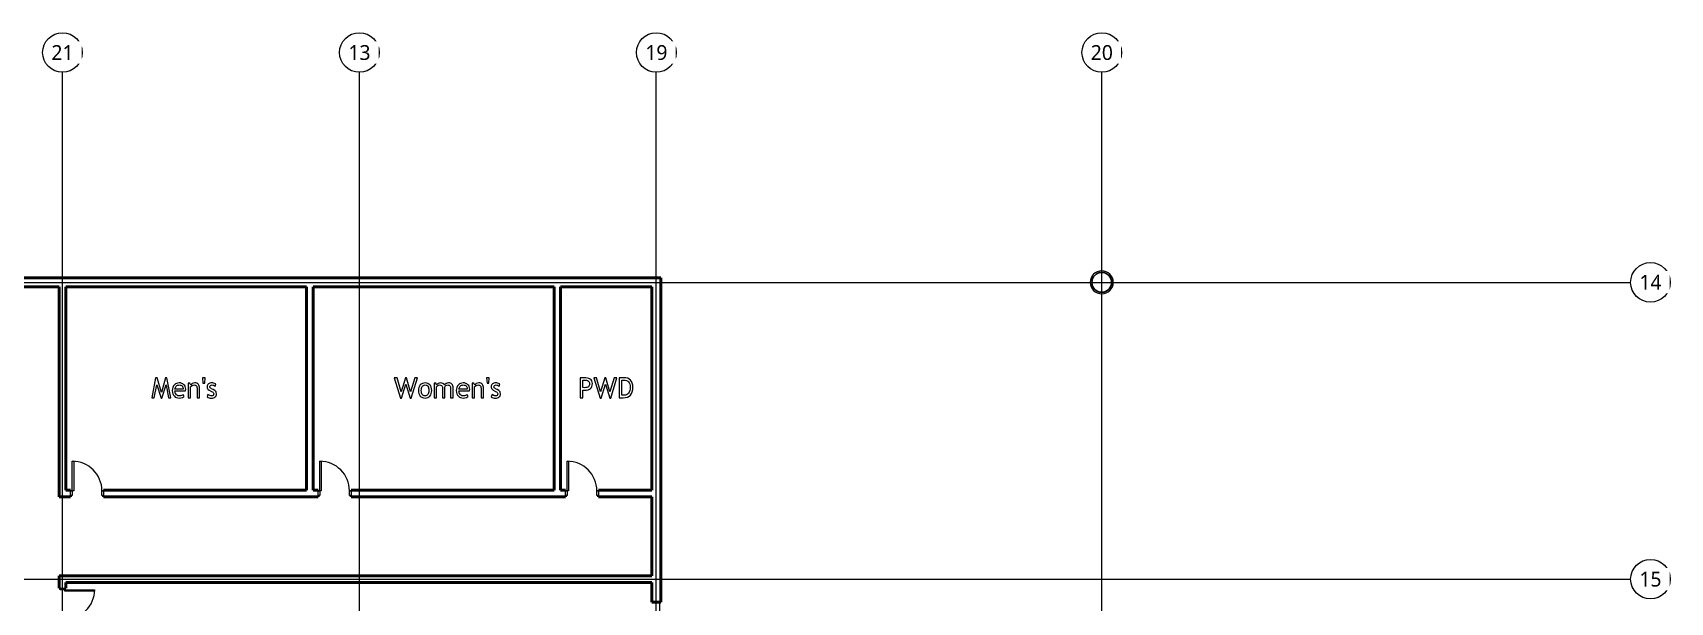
# Model space of a CAD drawing. Header units: inches. Extents: x -1714 to 1984, y -1043 to 970.
# Drawn here: x -1 to 1984, y 279 to 970 of the extents above; entities that cross this region are included whole.
import ezdxf

# ---------------------------------------------------------------- set-up
doc = ezdxf.new("R2010")
doc.units = ezdxf.units.IN
doc.header["$MEASUREMENT"] = 0
doc.linetypes.add('Grid Line 1_2_', pattern=[0.875, 0.5, -0.125, 0.125, -0.125])
for name, color, linetype, lineweight in [('A-COLS', 52, 'Continuous', 9), ('A-DOOR', 31, 'Continuous', 13), ('A-DOOR-FRAM', 31, 'Continuous', 20), ('A-FLOR', 192, 'Continuous', 13), ('A-GENM', 13, 'Continuous', 9), ('A-WALL', 113, 'Continuous', 13), ('S-GRID', 1, 'Continuous', 9), ('S-GRID-IDEN', 1, 'Continuous', 9)]:
    doc.layers.add(name, color=color, linetype=linetype, lineweight=lineweight)
doc.styles.add('Trebuchet MS_1', font='trebuc.ttf', dxfattribs={"height": 18})

# ---------------------------------------------------------------- blocks, each defined once
blk = doc.blocks.new('Door-Passage-Single-Flush - 36_ x 84_-1296515-L2 - Architectural')
at = {"layer": 'A-DOOR', "lineweight": 20}
for p, q in [((16.25, -3.25), (18, -3.25)), ((16.25, -39.25), (16.25, -3.25)), ((18, -3.25), (18, -39.25)), ((18, -39.25), (16.25, -39.25))]:
    blk.add_line(p, q, dxfattribs=at)
at = {"layer": 'A-DOOR', "lineweight": 9}
blk.add_arc((18, -3.25), 36, 180, 270, dxfattribs=at)
at = {"layer": 'A-DOOR-FRAM'}
for p, q in [((-20, 2.5), (-18, 2.5)), ((-20, -3.25), (-20, 2.5)), ((-18, 2.5), (-18, -3.25)), ((18, 2.5), (20, 2.5)), ((18, -3.25), (18, 2.5)), ((20, 2.5), (20, -3.25)), ((-18, -3.25), (-20, -3.25)), ((20, -3.25), (18, -3.25))]:
    blk.add_line(p, q, dxfattribs=at)
blk = doc.blocks.new('Door-Exterior-Single-Two_Lite - 36_ x 84_-1295094-L2 - Architectural')
at = {"layer": 'A-DOOR', "lineweight": 20}
for p, q in [((16.25, -3.25), (18, -3.25)), ((16.25, -39.25), (16.25, -3.25)), ((18, -3.25), (18, -39.25)), ((18, -39.25), (16.25, -39.25))]:
    blk.add_line(p, q, dxfattribs=at)
at = {"layer": 'A-DOOR', "lineweight": 9}
blk.add_arc((18, -3.25), 36, 180, 270, dxfattribs=at)
at = {"layer": 'A-DOOR-FRAM'}
for p, q in [((-20, 2.5), (-18, 2.5)), ((-20, -3.25), (-20, 2.5)), ((-18, 2.5), (-18, -3.25)), ((18, 2.5), (20, 2.5)), ((18, -3.25), (18, 2.5)), ((20, 2.5), (20, -3.25)), ((-18, -3.25), (-20, -3.25)), ((20, -3.25), (18, -3.25))]:
    blk.add_line(p, q, dxfattribs=at)
blk = doc.blocks.new('Metal Clad Column - 24_-1433466-L2 - Architectural')
at = {"layer": 'A-COLS'}
for start, end in [(0, 180), (180, 0)]:
    blk.add_arc((0, 0), 14, start, end, dxfattribs=at)
at = {"layer": 'A-COLS', "lineweight": 30}
for start, end in [(360, 180), (180, 0)]:
    blk.add_arc((0, 0), 12, start, end, dxfattribs=at)
blk = doc.blocks.new('Grid - Grid Head - Circle-50561-L2 - Architectural')
at = {"layer": 'S-GRID-IDEN'}
blk.add_circle((0, 0), 0.25, dxfattribs=at)

msp = doc.modelspace()

# ---------------------------------------------------------------- linework, layer by layer
at = {"layer": 'A-FLOR'}
msp.add_line((759.3, 183.2), (759.3, 279.2), dxfattribs=at)
at = {"layer": 'A-GENM'}
for p, q in [((148.1, 551.2), (143.5, 527.3)), ((146.4, 527.3), (149.6, 542.8)), ((149.8, 551.2), (148.1, 551.2)), ((149.6, 542.8), (154.8, 526.8)), ((155.4, 533.5), (149.8, 551.2)), ((160.2, 551.2), (155.4, 533.5)), ((155.6, 526.8), (160.9, 542.8)), ((161.9, 551.2), (160.2, 551.2)), ((160.9, 542.8), (163.6, 527.3)), ((166.5, 527.3), (161.9, 551.2)), ((168.4, 537.9), (168.2, 535.9)), ((168.9, 539.8), (168.4, 537.9)), ((169.7, 541.5), (168.9, 539.8)), ((170.9, 542.9), (169.7, 541.5)), ((172.1, 544), (170.9, 542.9)), ((171.6, 537.7), (171.7, 538.8)), ((181.6, 537.7), (171.6, 537.7)), ((171.7, 538.8), (172.1, 539.7)), ((173.5, 544.7), (172.1, 544)), ((172.1, 539.7), (172.5, 540.5)), ((172.5, 540.5), (173.1, 541.3)), ((173.1, 541.3), (173.9, 541.9)), ((175, 545.1), (173.5, 544.7)), ((173.9, 541.9), (174.8, 542.4)), ((174.8, 542.4), (175.7, 542.7)), ((176.5, 545.3), (175, 545.1)), ((175.7, 542.7), (176.8, 542.8)), ((178.3, 545.2), (176.5, 545.3)), ((176.8, 542.8), (177.9, 542.7)), ((177.9, 542.7), (178.8, 542.4)), ((179.9, 544.7), (178.3, 545.2)), ((178.8, 542.4), (179.7, 541.9)), ((179.7, 541.9), (180.4, 541.2)), ((181.3, 544.1), (179.9, 544.7)), ((180.4, 541.2), (180.9, 540.5)), ((180.9, 540.5), (181.3, 539.7)), ((182.5, 543.1), (181.3, 544.1)), ((181.3, 539.7), (181.6, 538.7)), ((181.6, 538.7), (181.6, 537.7)), ((183.4, 542), (182.5, 543.1)), ((184, 540.7), (183.4, 542)), ((184.4, 539.2), (184, 540.7)), ((184.3, 535.6), (184.5, 536.6)), ((184.6, 537.6), (184.4, 539.2)), ((184.5, 536.6), (184.6, 537.6)), ((189.6, 544.9), (187.5, 544.9)), ((187.5, 544.9), (187.5, 527.3)), ((190.6, 542.6), (189.6, 544.9)), ((190.4, 540.5), (191.2, 541.4)), ((190.4, 527.3), (190.4, 540.5)), ((191.5, 543.8), (190.6, 542.6)), ((191.2, 541.4), (192.3, 542.1)), ((192.6, 544.6), (191.5, 543.8)), ((192.3, 542.1), (193.5, 542.6)), ((194, 545.1), (192.6, 544.6)), ((193.5, 542.6), (194.6, 542.8)), ((195.6, 545.3), (194, 545.1)), ((194.6, 542.8), (195.6, 542.7)), ((196.9, 545.2), (195.6, 545.3)), ((195.6, 542.7), (196.4, 542.5)), ((196.4, 542.5), (197, 542.1)), ((198.1, 544.8), (196.9, 545.2)), ((197, 542.1), (197.5, 541.6)), ((197.5, 541.6), (197.9, 541)), ((197.9, 541), (198.2, 540.1)), ((199.1, 544.3), (198.1, 544.8)), ((198.2, 540.1), (198.4, 539)), ((198.4, 539), (198.4, 537.6)), ((198.4, 537.6), (198.4, 527.3)), ((199.9, 543.5), (199.1, 544.3)), ((200.5, 542.5), (199.9, 543.5)), ((201, 541.3), (200.5, 542.5)), ((201.3, 539.9), (201, 541.3)), ((201.3, 538.2), (201.3, 539.9)), ((201.3, 527.3), (201.3, 538.2)), ((208.1, 551.2), (205.1, 551.2)), ((205.1, 551.2), (205.5, 544.9)), ((205.5, 544.9), (207.6, 544.9)), ((207.6, 544.9), (208.1, 551.2)), ((210.7, 541.7), (210.6, 540.6)), ((210.6, 540.6), (210.6, 539.8)), ((210.6, 539.8), (210.8, 539)), ((211, 542.6), (210.7, 541.7)), ((210.8, 539), (211.2, 538.3)), ((211.5, 543.4), (211, 542.6)), ((211.2, 538.3), (211.6, 537.6)), ((212.1, 544.1), (211.5, 543.4)), ((211.6, 537.6), (212.9, 536.5)), ((213, 544.6), (212.1, 544.1)), ((212.9, 536.5), (215.8, 534.9)), ((213.9, 545), (213, 544.6)), ((215, 545.2), (213.9, 545)), ((213.9, 540.9), (214.1, 541.6)), ((214, 540), (213.9, 540.9)), ((214.4, 539.3), (214, 540)), ((214.1, 541.6), (214.7, 542.2)), ((215, 538.7), (214.4, 539.3)), ((214.7, 542.2), (215.5, 542.6)), ((216.2, 545.3), (215, 545.2)), ((215.8, 538.2), (215, 538.7)), ((215.5, 542.6), (216.5, 542.8)), ((218, 537.2), (215.8, 538.2)), ((217.3, 545.2), (216.2, 545.3)), ((216.5, 542.8), (217.4, 542.7)), ((218.4, 545), (217.3, 545.2)), ((217.4, 542.7), (218.4, 542.4)), ((219.8, 536.1), (218, 537.2)), ((221.1, 544), (218.4, 545)), ((218.4, 542.4), (219.3, 541.8)), ((219.3, 541.8), (220.2, 541.1)), ((221, 535), (219.8, 536.1)), ((220.2, 541.1), (221.1, 544)), ((440.8, 551.2), (437.5, 551.2)), ((437.5, 551.2), (445, 526.8)), ((445.6, 534.4), (440.8, 551.2)), ((450.9, 551.2), (445.6, 534.4)), ((446.3, 526.8), (451.5, 543.6)), ((452.1, 551.2), (450.9, 551.2)), ((451.5, 543.6), (456.8, 526.8)), ((457, 534.4), (452.1, 551.2)), ((462.2, 551.2), (457, 534.4)), ((458, 526.8), (465.6, 551.2)), ((465.6, 551.2), (462.2, 551.2)), ((467, 538.1), (466.8, 536.1)), ((466.8, 536.1), (467, 534.1)), ((467.4, 539.8), (467, 538.1)), ((468.1, 541.4), (467.4, 539.8)), ((469, 542.8), (468.1, 541.4)), ((470.2, 543.9), (469, 542.8)), ((471.6, 544.7), (470.2, 543.9)), ((470.2, 536.1), (470.3, 537.6)), ((470.3, 534.5), (470.2, 536.1)), ((470.3, 537.6), (470.5, 538.9)), ((470.5, 538.9), (470.9, 540)), ((470.9, 540), (471.4, 541)), ((471.4, 541), (472.1, 541.8)), ((473.1, 545.1), (471.6, 544.7)), ((472.1, 541.8), (472.9, 542.3)), ((472.9, 542.3), (473.8, 542.7)), ((474.8, 545.3), (473.1, 545.1)), ((473.8, 542.7), (474.8, 542.8)), ((476.6, 545.1), (474.8, 545.3)), ((474.8, 542.8), (475.9, 542.7)), ((475.9, 542.7), (476.8, 542.4)), ((478.2, 544.7), (476.6, 545.1)), ((476.8, 542.4), (477.6, 541.8)), ((477.6, 541.8), (478.3, 541.1)), ((479.5, 543.9), (478.2, 544.7)), ((478.3, 541.1), (478.8, 540.2)), ((478.8, 540.2), (479.1, 539)), ((479.1, 539), (479.3, 537.7)), ((479.3, 537.7), (479.4, 536.1)), ((479.4, 536.1), (479.3, 534.6)), ((480.7, 542.9), (479.5, 543.9)), ((481.6, 541.5), (480.7, 542.9)), ((482.2, 539.9), (481.6, 541.5)), ((482.6, 538.1), (482.2, 539.9)), ((482.8, 536.1), (482.6, 538.1)), ((482.6, 534.1), (482.8, 536.1)), ((487.7, 544.9), (485.7, 544.9)), ((485.7, 544.9), (485.7, 527.3)), ((488.7, 542.8), (487.7, 544.9)), ((488.6, 540.3), (489.2, 541.2)), ((488.6, 527.3), (488.6, 540.3)), ((489.7, 543.9), (488.7, 542.8)), ((489.2, 541.2), (490.2, 542)), ((490.7, 544.7), (489.7, 543.9)), ((490.2, 542), (491.2, 542.6)), ((491.9, 545.1), (490.7, 544.7)), ((491.2, 542.6), (492.2, 542.8)), ((493.1, 545.3), (491.9, 545.1)), ((492.2, 542.8), (493.6, 542.6)), ((494.9, 545.1), (493.1, 545.3)), ((493.6, 542.6), (494.8, 542)), ((494.8, 542), (495.2, 541.6)), ((496.3, 544.7), (494.9, 545.1)), ((495.2, 541.6), (495.5, 541.1)), ((495.5, 541.1), (495.7, 540.6)), ((495.7, 540.6), (495.8, 539.9)), ((495.8, 539.9), (495.8, 527.3)), ((497.5, 543.9), (496.3, 544.7)), ((498.3, 542.8), (497.5, 543.9)), ((499.1, 543.8), (498.3, 542.8)), ((498.7, 540.5), (499.2, 541.3)), ((498.7, 527.3), (498.7, 540.5)), ((500.3, 544.6), (499.1, 543.8)), ((499.2, 541.3), (500.1, 542.1)), ((500.1, 542.1), (501.1, 542.6)), ((501.7, 545.1), (500.3, 544.6)), ((501.1, 542.6), (502.2, 542.8)), ((503.1, 545.3), (501.7, 545.1)), ((502.2, 542.8), (503, 542.7)), ((503, 542.7), (503.8, 542.5)), ((504.4, 545.2), (503.1, 545.3)), ((503.8, 542.5), (504.4, 542.2)), ((505.5, 544.9), (504.4, 545.2)), ((504.4, 542.2), (504.9, 541.7)), ((504.9, 541.7), (505.3, 541.1)), ((505.3, 541.1), (505.6, 540.4)), ((506.5, 544.4), (505.5, 544.9)), ((505.6, 540.4), (505.8, 539.5)), ((505.8, 539.5), (505.8, 538.6)), ((505.8, 538.6), (505.8, 527.3)), ((507.3, 543.7), (506.5, 544.4)), ((507.9, 542.8), (507.3, 543.7)), ((508.4, 541.7), (507.9, 542.8)), ((508.7, 540.5), (508.4, 541.7)), ((508.8, 539.1), (508.7, 540.5)), ((508.8, 527.3), (508.8, 539.1)), ((512.7, 537.9), (512.5, 535.9)), ((513.2, 539.8), (512.7, 537.9)), ((514, 541.5), (513.2, 539.8)), ((515.2, 542.9), (514, 541.5)), ((516.5, 544), (515.2, 542.9)), ((515.9, 537.7), (516.1, 538.8)), ((526, 537.7), (515.9, 537.7)), ((516.1, 538.8), (516.4, 539.7)), ((516.4, 539.7), (516.8, 540.5)), ((517.8, 544.7), (516.5, 544)), ((516.8, 540.5), (517.5, 541.3)), ((517.5, 541.3), (518.2, 541.9)), ((519.3, 545.1), (517.8, 544.7)), ((518.2, 541.9), (519.1, 542.4)), ((519.1, 542.4), (520.1, 542.7)), ((520.9, 545.3), (519.3, 545.1)), ((520.1, 542.7), (521.1, 542.8)), ((522.7, 545.2), (520.9, 545.3)), ((521.1, 542.8), (522.2, 542.7)), ((522.2, 542.7), (523.2, 542.4)), ((524.2, 544.7), (522.7, 545.2)), ((523.2, 542.4), (524, 541.9)), ((524, 541.9), (524.7, 541.2)), ((525.6, 544.1), (524.2, 544.7)), ((524.7, 541.2), (525.3, 540.5)), ((525.3, 540.5), (525.7, 539.7)), ((526.8, 543.1), (525.6, 544.1)), ((525.7, 539.7), (525.9, 538.7)), ((525.9, 538.7), (526, 537.7)), ((527.7, 542), (526.8, 543.1)), ((528.4, 540.7), (527.7, 542)), ((528.8, 539.2), (528.4, 540.7)), ((528.6, 535.6), (528.8, 536.6)), ((528.9, 537.6), (528.8, 539.2)), ((528.8, 536.6), (528.9, 537.6)), ((533.9, 544.9), (531.8, 544.9)), ((531.8, 544.9), (531.8, 527.3)), ((534.9, 542.6), (533.9, 544.9)), ((534.8, 540.5), (535.6, 541.4)), ((534.8, 527.3), (534.8, 540.5)), ((535.8, 543.8), (534.9, 542.6)), ((535.6, 541.4), (536.6, 542.1)), ((536.9, 544.6), (535.8, 543.8)), ((536.6, 542.1), (537.8, 542.6)), ((538.3, 545.1), (536.9, 544.6)), ((537.8, 542.6), (538.9, 542.8)), ((539.9, 545.3), (538.3, 545.1)), ((538.9, 542.8), (539.9, 542.7)), ((541.3, 545.2), (539.9, 545.3)), ((539.9, 542.7), (540.7, 542.5)), ((540.7, 542.5), (541.3, 542.1)), ((542.4, 544.8), (541.3, 545.2)), ((541.3, 542.1), (541.9, 541.6)), ((541.9, 541.6), (542.2, 541)), ((542.2, 541), (542.5, 540.1)), ((543.4, 544.3), (542.4, 544.8)), ((542.5, 540.1), (542.7, 539)), ((542.7, 539), (542.7, 537.6)), ((542.7, 537.6), (542.7, 527.3)), ((544.2, 543.5), (543.4, 544.3)), ((544.9, 542.5), (544.2, 543.5)), ((545.3, 541.3), (544.9, 542.5)), ((545.6, 539.9), (545.3, 541.3)), ((545.7, 538.2), (545.6, 539.9)), ((545.7, 527.3), (545.7, 538.2)), ((552.4, 551.2), (549.4, 551.2)), ((549.4, 551.2), (549.9, 544.9)), ((549.9, 544.9), (552, 544.9)), ((552, 544.9), (552.4, 551.2)), ((555, 541.7), (554.9, 540.6)), ((554.9, 540.6), (555, 539.8)), ((555.3, 542.6), (555, 541.7)), ((555, 539.8), (555.2, 539)), ((555.2, 539), (555.5, 538.3)), ((555.8, 543.4), (555.3, 542.6)), ((555.5, 538.3), (556, 537.6)), ((556.5, 544.1), (555.8, 543.4)), ((556, 537.6), (557.2, 536.5)), ((557.3, 544.6), (556.5, 544.1)), ((557.2, 536.5), (560.1, 534.9)), ((558.3, 545), (557.3, 544.6)), ((558.2, 540.9), (558.4, 541.6)), ((558.4, 540), (558.2, 540.9)), ((559.4, 545.2), (558.3, 545)), ((558.4, 541.6), (559, 542.2)), ((558.7, 539.3), (558.4, 540)), ((559.3, 538.7), (558.7, 539.3)), ((559, 542.2), (559.8, 542.6)), ((560.1, 538.2), (559.3, 538.7)), ((560.6, 545.3), (559.4, 545.2)), ((559.8, 542.6), (560.8, 542.8)), ((562.3, 537.2), (560.1, 538.2)), ((561.6, 545.2), (560.6, 545.3)), ((560.8, 542.8), (561.8, 542.7)), ((562.7, 545), (561.6, 545.2)), ((561.8, 542.7), (562.7, 542.4)), ((564.1, 536.1), (562.3, 537.2)), ((565.4, 544), (562.7, 545)), ((562.7, 542.4), (563.6, 541.8)), ((563.6, 541.8), (564.5, 541.1)), ((565.3, 535), (564.1, 536.1)), ((564.5, 541.1), (565.4, 544)), ((667.1, 551.6), (662.6, 551.4)), ((662.6, 551.4), (662.6, 527.3)), ((665.9, 548.5), (667.7, 548.6)), ((665.9, 539.6), (665.9, 548.5)), ((668.1, 539.4), (665.9, 539.6)), ((665.9, 536.6), (668.4, 536.5)), ((665.9, 527.3), (665.9, 536.6)), ((669.6, 551.5), (667.1, 551.6)), ((667.7, 548.6), (669.3, 548.6)), ((669.6, 539.5), (668.1, 539.4)), ((668.4, 536.5), (670.5, 536.6)), ((669.3, 548.6), (670.6, 548.4)), ((671.7, 551.1), (669.6, 551.5)), ((670.8, 539.7), (669.6, 539.5)), ((670.5, 536.6), (672.4, 537)), ((670.6, 548.4), (671.7, 548)), ((671.9, 540.1), (670.8, 539.7)), ((673.5, 550.6), (671.7, 551.1)), ((671.7, 548), (672.7, 547.5)), ((672.8, 540.6), (671.9, 540.1)), ((672.4, 537), (674, 537.6)), ((672.7, 547.5), (673.4, 546.9)), ((673.4, 541.3), (672.8, 540.6)), ((673.4, 546.9), (673.9, 546.2)), ((673.9, 542.1), (673.4, 541.3)), ((675, 549.8), (673.5, 550.6)), ((673.9, 546.2), (674.2, 545.3)), ((674.2, 543.1), (673.9, 542.1)), ((674, 537.6), (675.3, 538.5)), ((674.2, 545.3), (674.3, 544.2)), ((674.3, 544.2), (674.2, 543.1)), ((676.2, 548.8), (675, 549.8)), ((675.3, 538.5), (676.4, 539.6)), ((677, 547.6), (676.2, 548.8)), ((676.4, 539.6), (677.1, 541)), ((677.5, 546.2), (677, 547.6)), ((677.1, 541), (677.5, 542.7)), ((677.7, 544.6), (677.5, 546.2)), ((677.5, 542.7), (677.7, 544.6)), ((682.7, 551.2), (679.3, 551.2)), ((679.3, 551.2), (686.9, 526.8)), ((687.5, 534.4), (682.7, 551.2)), ((692.8, 551.2), (687.5, 534.4)), ((688.1, 526.8), (693.4, 543.6)), ((694, 551.2), (692.8, 551.2)), ((693.4, 543.6), (698.6, 526.8)), ((698.8, 534.4), (694, 551.2)), ((704.1, 551.2), (698.8, 534.4)), ((699.9, 526.8), (707.4, 551.2)), ((707.4, 551.2), (704.1, 551.2)), ((715.9, 551.6), (710, 551.4)), ((710, 551.4), (710, 527.3)), ((713.3, 548.5), (715.7, 548.6)), ((713.3, 530.4), (713.3, 548.5)), ((715.7, 548.6), (717.5, 548.5)), ((718.2, 551.4), (715.9, 551.6)), ((717.5, 548.5), (719.1, 548.1)), ((720.4, 550.8), (718.2, 551.4)), ((719.1, 548.1), (720.4, 547.4)), ((722.2, 549.8), (720.4, 550.8)), ((720.4, 547.4), (721.5, 546.5)), ((721.5, 546.5), (722.3, 545.3)), ((723.8, 548.5), (722.2, 549.8)), ((722.3, 545.3), (722.9, 543.8)), ((722.9, 543.8), (723.3, 542.1)), ((723.3, 537.8), (722.9, 535.9)), ((723.3, 542.1), (723.4, 540)), ((723.4, 540), (723.3, 537.8)), ((725.1, 546.8), (723.8, 548.5)), ((726, 544.9), (725.1, 546.8)), ((726.5, 542.7), (726, 544.9)), ((726, 534.6), (726.5, 537.3)), ((726.7, 540.3), (726.5, 542.7)), ((726.5, 537.3), (726.7, 540.3)), ((143.5, 527.3), (146.4, 527.3)), ((154.8, 526.8), (155.6, 526.8)), ((163.6, 527.3), (166.5, 527.3)), ((168.2, 535.9), (168.4, 533.8)), ((168.4, 533.8), (168.9, 532)), ((168.9, 532), (169.7, 530.5)), ((169.7, 530.5), (170.8, 529.1)), ((170.8, 529.1), (172, 528.1)), ((171.7, 534.2), (171.6, 535.6)), ((171.6, 535.6), (184.3, 535.6)), ((172, 532.9), (171.7, 534.2)), ((172.5, 531.8), (172, 532.9)), ((172, 528.1), (173.4, 527.4)), ((173.3, 530.8), (172.5, 531.8)), ((174.1, 530.2), (173.3, 530.8)), ((173.4, 527.4), (174.9, 527)), ((175, 529.7), (174.1, 530.2)), ((174.9, 527), (176.5, 526.8)), ((176, 529.4), (175, 529.7)), ((177.1, 529.4), (176, 529.4)), ((176.5, 526.8), (178.7, 527)), ((178.4, 529.5), (177.1, 529.4)), ((179.6, 529.8), (178.4, 529.5)), ((178.7, 527), (180.7, 527.6)), ((180.6, 530.3), (179.6, 529.8)), ((181.6, 531), (180.6, 530.3)), ((180.7, 527.6), (182, 528.2)), ((182.9, 528.9), (181.6, 531)), ((182, 528.2), (182.9, 528.9)), ((187.5, 527.3), (190.4, 527.3)), ((198.4, 527.3), (201.3, 527.3)), ((211.6, 531), (210.6, 528.2)), ((210.6, 528.2), (211.8, 527.6)), ((213.9, 529.8), (211.6, 531)), ((211.8, 527.6), (213.1, 527.2)), ((213.1, 527.2), (214.4, 526.9)), ((214.9, 529.5), (213.9, 529.8)), ((214.4, 526.9), (215.7, 526.8)), ((215.7, 529.4), (214.9, 529.5)), ((217, 529.5), (215.7, 529.4)), ((215.7, 526.8), (217.1, 526.9)), ((215.8, 534.9), (217, 534.3)), ((217, 534.3), (217.8, 533.5)), ((217.8, 530), (217, 529.5)), ((217.1, 526.9), (218.3, 527.2)), ((217.8, 533.5), (218.4, 532.7)), ((218.4, 530.8), (217.8, 530)), ((218.3, 527.2), (219.4, 527.6)), ((218.4, 532.7), (218.5, 531.9)), ((218.5, 531.9), (218.4, 530.8)), ((219.4, 527.6), (220.3, 528.2)), ((220.3, 528.2), (221, 528.9)), ((221.4, 534.3), (221, 535)), ((221, 528.9), (221.5, 529.8)), ((221.7, 533.6), (221.4, 534.3)), ((221.5, 529.8), (221.8, 530.8)), ((221.9, 531.9), (221.7, 533.6)), ((221.8, 530.8), (221.9, 531.9)), ((445, 526.8), (446.3, 526.8)), ((456.8, 526.8), (458, 526.8)), ((467, 534.1), (467.4, 532.3)), ((467.4, 532.3), (468, 530.7)), ((468, 530.7), (468.9, 529.3)), ((468.9, 529.3), (470.1, 528.2)), ((470.1, 528.2), (471.5, 527.5)), ((470.5, 533.1), (470.3, 534.5)), ((470.8, 532), (470.5, 533.1)), ((471.3, 531), (470.8, 532)), ((472, 530.3), (471.3, 531)), ((471.5, 527.5), (473, 527)), ((472.8, 529.8), (472, 530.3)), ((473.7, 529.5), (472.8, 529.8)), ((473, 527), (474.8, 526.8)), ((474.8, 529.4), (473.7, 529.5)), ((475.8, 529.5), (474.8, 529.4)), ((474.8, 526.8), (476.5, 527)), ((476.7, 529.8), (475.8, 529.5)), ((476.5, 527), (478.1, 527.5)), ((477.5, 530.4), (476.7, 529.8)), ((478.2, 531.2), (477.5, 530.4)), ((478.1, 527.5), (479.5, 528.2)), ((478.7, 532.1), (478.2, 531.2)), ((479.1, 533.3), (478.7, 532.1)), ((479.3, 534.6), (479.1, 533.3)), ((479.5, 528.2), (480.6, 529.3)), ((480.6, 529.3), (481.6, 530.7)), ((481.6, 530.7), (482.2, 532.3)), ((482.2, 532.3), (482.6, 534.1)), ((485.7, 527.3), (488.6, 527.3)), ((495.8, 527.3), (498.7, 527.3)), ((505.8, 527.3), (508.8, 527.3)), ((512.5, 535.9), (512.7, 533.8)), ((512.7, 533.8), (513.2, 532)), ((513.2, 532), (514, 530.5)), ((514, 530.5), (515.1, 529.1)), ((515.1, 529.1), (516.4, 528.1)), ((516, 534.2), (515.9, 535.6)), ((515.9, 535.6), (528.6, 535.6)), ((516.3, 532.9), (516, 534.2)), ((516.8, 531.8), (516.3, 532.9)), ((516.4, 528.1), (517.7, 527.4)), ((517.6, 530.8), (516.8, 531.8)), ((518.4, 530.2), (517.6, 530.8)), ((517.7, 527.4), (519.2, 527)), ((519.3, 529.7), (518.4, 530.2)), ((519.2, 527), (520.8, 526.8)), ((520.3, 529.4), (519.3, 529.7)), ((521.4, 529.4), (520.3, 529.4)), ((520.8, 526.8), (523, 527)), ((522.7, 529.5), (521.4, 529.4)), ((523.9, 529.8), (522.7, 529.5)), ((523, 527), (525, 527.6)), ((524.9, 530.3), (523.9, 529.8)), ((525.9, 531), (524.9, 530.3)), ((525, 527.6), (526.3, 528.2)), ((527.2, 528.9), (525.9, 531)), ((526.3, 528.2), (527.2, 528.9)), ((531.8, 527.3), (534.8, 527.3)), ((542.7, 527.3), (545.7, 527.3)), ((556, 531), (554.9, 528.2)), ((554.9, 528.2), (556.1, 527.6)), ((558.3, 529.8), (556, 531)), ((556.1, 527.6), (557.4, 527.2)), ((557.4, 527.2), (558.7, 526.9)), ((559.2, 529.5), (558.3, 529.8)), ((558.7, 526.9), (560, 526.8)), ((560.1, 529.4), (559.2, 529.5)), ((560, 526.8), (561.4, 526.9)), ((560.1, 534.9), (561.3, 534.3)), ((561.3, 529.5), (560.1, 529.4)), ((561.3, 534.3), (562.2, 533.5)), ((562.2, 530), (561.3, 529.5)), ((561.4, 526.9), (562.6, 527.2)), ((562.2, 533.5), (562.7, 532.7)), ((562.7, 530.8), (562.2, 530)), ((562.6, 527.2), (563.7, 527.6)), ((562.7, 532.7), (562.9, 531.9)), ((562.9, 531.9), (562.7, 530.8)), ((563.7, 527.6), (564.6, 528.2)), ((564.6, 528.2), (565.3, 528.9)), ((565.7, 534.3), (565.3, 535)), ((565.3, 528.9), (565.8, 529.8)), ((566, 533.6), (565.7, 534.3)), ((565.8, 529.8), (566.1, 530.8)), ((566.2, 531.9), (566, 533.6)), ((566.1, 530.8), (566.2, 531.9)), ((662.6, 527.3), (665.9, 527.3)), ((686.9, 526.8), (688.1, 526.8)), ((698.6, 526.8), (699.9, 526.8)), ((710, 527.3), (714.8, 527.3)), ((716, 530.2), (713.3, 530.4)), ((714.8, 527.3), (717.6, 527.5)), ((717.6, 530.4), (716, 530.2)), ((719.1, 530.8), (717.6, 530.4)), ((717.6, 527.5), (720, 528.1)), ((720.3, 531.7), (719.1, 530.8)), ((720, 528.1), (722.1, 529.1)), ((721.4, 532.8), (720.3, 531.7)), ((722.3, 534.2), (721.4, 532.8)), ((722.1, 529.1), (723.7, 530.5)), ((722.9, 535.9), (722.3, 534.2)), ((723.7, 530.5), (725.1, 532.4)), ((725.1, 532.4), (726, 534.6))]:
    msp.add_line(p, q, dxfattribs=at)
at = {"layer": 'A-WALL', "lineweight": 50}
for p, q in [((760.7, 672.8), (-40.9, 672.8)), ((-32.9, 661.7), (31.1, 661.7)), ((31.1, 661.7), (31.1, 407.2)), ((39.1, 415.2), (39.1, 661.7)), ((39.1, 661.7), (331.1, 661.7)), ((331.1, 661.7), (331.1, 415.2)), ((339.1, 415.2), (339.1, 661.7)), ((339.1, 661.7), (631.1, 661.7)), ((631.1, 661.7), (631.1, 415.2)), ((639.1, 415.2), (639.1, 661.7)), ((639.1, 661.7), (749.6, 661.7)), ((749.6, 661.7), (749.6, 415.2)), ((760.7, 279.2), (760.7, 672.8)), ((31.1, 407.2), (45.1, 407.2)), ((45.1, 415.2), (39.1, 415.2)), ((45.1, 414.2), (45.1, 415.2)), ((45.1, 407.2), (45.1, 408.5)), ((331.1, 415.2), (85.1, 415.2)), ((85.1, 415.2), (85.1, 414.2)), ((85.1, 408.5), (85.1, 407.2)), ((85.1, 407.2), (345.1, 407.2)), ((345.1, 415.2), (339.1, 415.2)), ((345.1, 414.2), (345.1, 415.2)), ((345.1, 407.2), (345.1, 408.5)), ((631.1, 415.2), (385.1, 415.2)), ((385.1, 415.2), (385.1, 414.2)), ((385.1, 408.5), (385.1, 407.2)), ((385.1, 407.2), (645.1, 407.2)), ((645.1, 415.2), (639.1, 415.2)), ((645.1, 414.2), (645.1, 415.2)), ((645.1, 407.2), (645.1, 408.5)), ((749.6, 415.2), (685.1, 415.2)), ((685.1, 415.2), (685.1, 414.2)), ((685.1, 408.5), (685.1, 407.2)), ((685.1, 407.2), (749.6, 407.2)), ((749.6, 407.2), (749.6, 311.2)), ((31.1, 311.2), (31.1, 296.5)), ((749.6, 311.2), (31.1, 311.2)), ((39.1, 296.5), (39.1, 303.2)), ((39.1, 303.2), (749.6, 303.2)), ((749.6, 303.2), (749.6, 279.2)), ((31.1, 296.5), (32.4, 296.5)), ((38.1, 296.5), (39.1, 296.5)), ((749.6, 279.2), (760.7, 279.2))]:
    msp.add_line(p, q, dxfattribs=at)
at = {"layer": 'S-GRID', "linetype": 'Grid Line 1_2_'}
for p, q in [((35.1, -1043.2), (35.1, 921.9)), ((395.1, -1043.2), (395.1, 921.9)), ((755.1, -1043.2), (755.1, 921.9)), ((1295.1, -1043.2), (1295.1, 921.9))]:
    msp.add_line(p, q, dxfattribs=at)

# ---------------------------------------------------------------- block references
at = {"layer": 'A-COLS'}
msp.add_blockref('Metal Clad Column - 24_-1433466-L2 - Architectural', (1295.1, 667.2), dxfattribs=at)
at = {"layer": 'A-DOOR'}
for name, p, rotation in [('Door-Passage-Single-Flush - 36_ x 84_-1296515-L2 - Architectural', (65.1, 411), 180), ('Door-Passage-Single-Flush - 36_ x 84_-1296515-L2 - Architectural', (365.1, 411), 180), ('Door-Passage-Single-Flush - 36_ x 84_-1296515-L2 - Architectural', (665.1, 411), 180), ('Door-Exterior-Single-Two_Lite - 36_ x 84_-1295094-L2 - Architectural', (34.9, 276.5), 89.99999999999991)]:
    msp.add_blockref(name, p, dxfattribs=dict(at, rotation=rotation))
at = {"layer": 'S-GRID-IDEN', "xscale": 95.99999999999994, "yscale": 95.99999999999994, "zscale": 95.99999999999994}
for p in [(35.1, 945.9), (395.1, 945.9), (755.1, 945.9), (1295.1, 945.9)]:
    msp.add_blockref('Grid - Grid Head - Circle-50561-L2 - Architectural', p, dxfattribs=at)
at = {"layer": 'S-GRID-IDEN', "xscale": 95.99999999999994, "yscale": 95.99999999999994, "zscale": 95.99999999999994, "rotation": 269.9999999999994}
for p in [(1960.3, 667.2), (1960.3, 307.2)]:
    msp.add_blockref('Grid - Grid Head - Circle-50561-L2 - Architectural', p, dxfattribs=at)

# ---------------------------------------------------------------- next in the draw order: texts
at = {"layer": 'S-GRID-IDEN', "char_height": 18, "width": 32.118, "attachment_point": 1, "style": 'Trebuchet MS_1', "bg_fill": 3, "box_fill_scale": 1.25, "bg_fill_color": 256, "bg_fill_true_color": 13158600, "bg_fill_transparency": 0}
for s, insert in [('21', (21.8, 954.9)), ('13', (381.8, 954.9)), ('19', (741.8, 954.9)), ('20', (1281.8, 954.9)), ('14', (1946.9, 676.3)), ('15', (1946.9, 316.3))]:
    msp.add_mtext(s, dxfattribs=dict(at, insert=insert))

# ---------------------------------------------------------------- next in the draw order: linework, layer by layer
at = {"layer": 'S-GRID', "linetype": 'Grid Line 1_2_'}
for p, q in [((-1714.2, 667.2), (1936.3, 667.2)), ((-1714.2, 307.2), (1936.3, 307.2))]:
    msp.add_line(p, q, dxfattribs=at)

doc.saveas('drawing.dxf')
